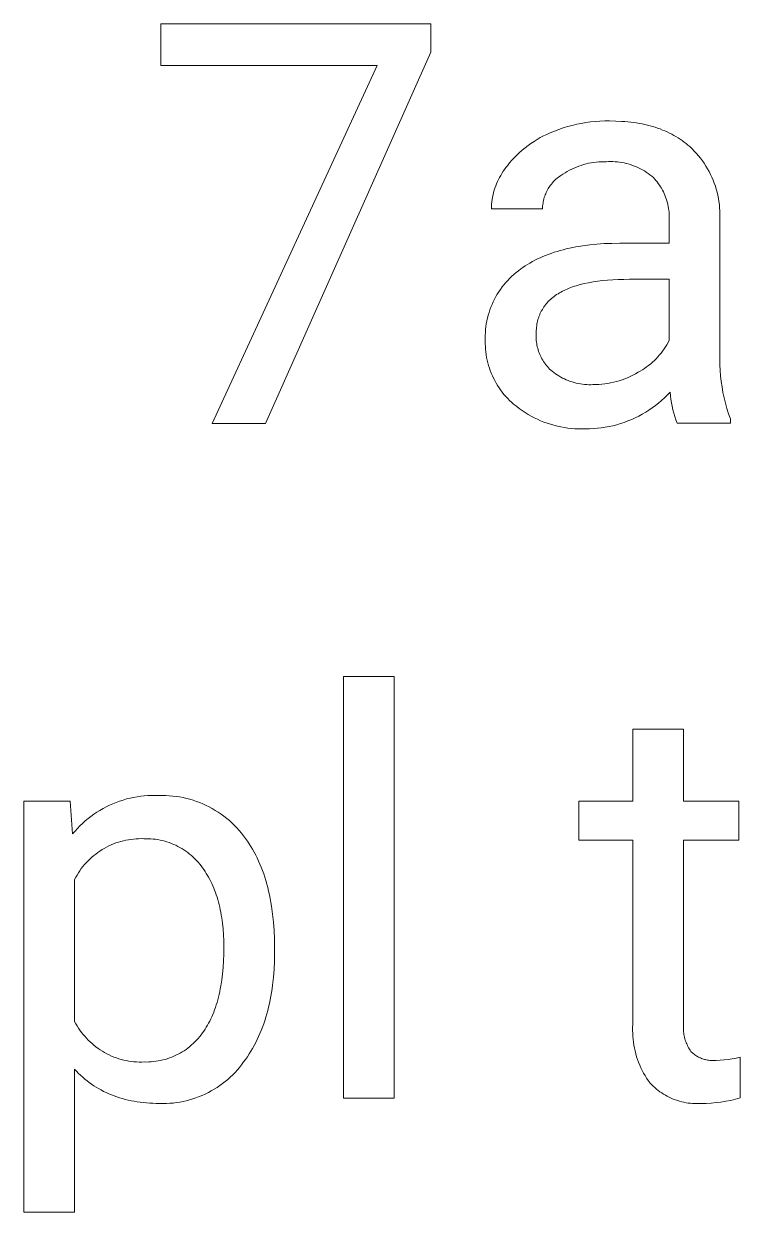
# Model space of a CAD drawing. Header units: millimetres. Extents: x -1519 to 3497, y -297 to 3208.
# Drawn here: x 2237.5 to 2322.7, y 5.9 to 147.1 of the extents above; entities that cross this region are included whole.
import ezdxf

# ---------------------------------------------------------------- set-up
doc = ezdxf.new("R2010")
doc.units = ezdxf.units.MM
doc.header["$MEASUREMENT"] = 0
doc.layers.add('Domyślny', color=7, linetype='Continuous', true_color=0x000000)

msp = doc.modelspace()

# ---------------------------------------------------------------- linework, layer by layer
at = {"layer": 'Domyślny', "color": 18, "lineweight": 15, "true_color": 0x000000}
for p, q in [((2253.84, 142.16), (2253.84, 147.12)), ((2253.84, 147.12), (2285.94, 147.12)), ((2285.94, 147.12), (2285.94, 143.73)), ((2285.94, 143.73), (2266.27, 99.61)), ((2279.55, 142.16), (2253.84, 142.16)), ((2259.94, 99.61), (2279.55, 142.16)), ((2300.1, 134.14), (2300.61, 134.35)), ((2300.61, 134.35), (2301.13, 134.55)), ((2301.13, 134.55), (2301.66, 134.73)), ((2301.66, 134.73), (2302.19, 134.89)), ((2302.19, 134.89), (2302.73, 135.04)), ((2302.73, 135.04), (2303.27, 135.17)), ((2303.27, 135.17), (2303.82, 135.28)), ((2303.82, 135.28), (2304.37, 135.37)), ((2304.37, 135.37), (2304.92, 135.45)), ((2304.92, 135.45), (2305.48, 135.51)), ((2305.48, 135.51), (2306.03, 135.55)), ((2306.03, 135.55), (2306.59, 135.57)), ((2306.59, 135.57), (2307.15, 135.57)), ((2307.15, 135.57), (2307.9, 135.56)), ((2307.9, 135.56), (2308.63, 135.52)), ((2308.63, 135.52), (2308.99, 135.5)), ((2308.99, 135.5), (2309.35, 135.46)), ((2309.35, 135.46), (2309.7, 135.43)), ((2309.7, 135.43), (2310.04, 135.38)), ((2310.04, 135.38), (2310.38, 135.33)), ((2310.38, 135.33), (2310.71, 135.27)), ((2310.71, 135.27), (2311.04, 135.21)), ((2311.04, 135.21), (2311.36, 135.14)), ((2311.36, 135.14), (2311.68, 135.07)), ((2311.68, 135.07), (2311.99, 134.99)), ((2311.99, 134.99), (2312.29, 134.9)), ((2312.29, 134.9), (2312.6, 134.81)), ((2312.6, 134.81), (2312.89, 134.71)), ((2312.89, 134.71), (2313.18, 134.61)), ((2313.18, 134.61), (2313.47, 134.49)), ((2313.47, 134.49), (2313.75, 134.38)), ((2313.75, 134.38), (2314.02, 134.26)), ((2314.02, 134.26), (2314.29, 134.13)), ((2297.48, 132.65), (2297.83, 132.9)), ((2297.83, 132.9), (2298.19, 133.14)), ((2298.19, 133.14), (2298.56, 133.36)), ((2298.56, 133.36), (2298.93, 133.58)), ((2298.93, 133.58), (2299.32, 133.78)), ((2299.32, 133.78), (2299.7, 133.96)), ((2299.7, 133.96), (2300.1, 134.14)), ((2314.29, 134.13), (2314.56, 133.99)), ((2314.56, 133.99), (2314.82, 133.85)), ((2314.82, 133.85), (2315.07, 133.71)), ((2315.07, 133.71), (2315.32, 133.55)), ((2315.32, 133.55), (2315.56, 133.4)), ((2315.56, 133.4), (2315.8, 133.23)), ((2315.8, 133.23), (2316.04, 133.06)), ((2316.04, 133.06), (2316.26, 132.89)), ((2316.26, 132.89), (2316.49, 132.7)), ((2295.86, 131.22), (2296.17, 131.53)), ((2296.17, 131.53), (2296.48, 131.83)), ((2296.48, 131.83), (2296.8, 132.11)), ((2296.8, 132.11), (2297.14, 132.39)), ((2297.14, 132.39), (2297.48, 132.65)), ((2316.49, 132.7), (2316.7, 132.52)), ((2316.7, 132.52), (2316.98, 132.26)), ((2316.98, 132.26), (2317.24, 131.99)), ((2317.24, 131.99), (2317.5, 131.71)), ((2317.5, 131.71), (2317.75, 131.43)), ((2317.75, 131.43), (2317.98, 131.14)), ((2294.68, 129.8), (2294.85, 130.03)), ((2294.85, 130.03), (2295.02, 130.24)), ((2295.02, 130.24), (2295.29, 130.58)), ((2295.29, 130.58), (2295.57, 130.91)), ((2295.57, 130.91), (2295.86, 131.22)), ((2302.95, 129.97), (2302.68, 129.84)), ((2303.23, 130.09), (2302.95, 129.97)), ((2303.52, 130.2), (2303.23, 130.09)), ((2303.8, 130.29), (2303.52, 130.2)), ((2304.09, 130.38), (2303.8, 130.29)), ((2304.39, 130.46), (2304.09, 130.38)), ((2304.68, 130.53), (2304.39, 130.46)), ((2304.98, 130.58), (2304.68, 130.53)), ((2305.28, 130.63), (2304.98, 130.58)), ((2305.58, 130.67), (2305.28, 130.63)), ((2305.89, 130.69), (2305.58, 130.67)), ((2306.19, 130.71), (2305.89, 130.69)), ((2306.49, 130.72), (2306.19, 130.71)), ((2306.8, 130.71), (2306.49, 130.72)), ((2307.06, 130.73), (2306.8, 130.71)), ((2307.32, 130.73), (2307.06, 130.73)), ((2307.58, 130.73), (2307.32, 130.73)), ((2307.85, 130.72), (2307.58, 130.73)), ((2308.11, 130.69), (2307.85, 130.72)), ((2308.37, 130.66), (2308.11, 130.69)), ((2308.63, 130.62), (2308.37, 130.66)), ((2308.89, 130.58), (2308.63, 130.62)), ((2309.14, 130.52), (2308.89, 130.58)), ((2309.4, 130.45), (2309.14, 130.52)), ((2309.65, 130.38), (2309.4, 130.45)), ((2309.9, 130.29), (2309.65, 130.38)), ((2310.14, 130.2), (2309.9, 130.29)), ((2310.39, 130.1), (2310.14, 130.2)), ((2310.63, 129.99), (2310.39, 130.1)), ((2310.86, 129.88), (2310.63, 129.99)), ((2317.98, 131.14), (2318.21, 130.83)), ((2318.21, 130.83), (2318.43, 130.53)), ((2318.43, 130.53), (2318.63, 130.21)), ((2318.63, 130.21), (2318.83, 129.89)), ((2293.85, 128.36), (2293.97, 128.61)), ((2293.97, 128.61), (2294.09, 128.86)), ((2294.09, 128.86), (2294.23, 129.1)), ((2294.23, 129.1), (2294.37, 129.34)), ((2294.37, 129.34), (2294.52, 129.58)), ((2294.52, 129.58), (2294.68, 129.8)), ((2300.71, 128.56), (2300.59, 128.44)), ((2300.84, 128.67), (2300.71, 128.56)), ((2300.96, 128.78), (2300.84, 128.67)), ((2301.1, 128.88), (2300.96, 128.78)), ((2301.23, 128.98), (2301.1, 128.88)), ((2301.37, 129.07), (2301.23, 128.98)), ((2301.62, 129.25), (2301.37, 129.07)), ((2301.88, 129.41), (2301.62, 129.25)), ((2302.14, 129.56), (2301.88, 129.41)), ((2302.4, 129.71), (2302.14, 129.56)), ((2302.68, 129.84), (2302.4, 129.71)), ((2311.09, 129.75), (2310.86, 129.88)), ((2311.32, 129.62), (2311.09, 129.75)), ((2311.54, 129.48), (2311.32, 129.62)), ((2311.76, 129.33), (2311.54, 129.48)), ((2311.97, 129.17), (2311.76, 129.33)), ((2312.18, 129.01), (2311.97, 129.17)), ((2312.38, 128.84), (2312.18, 129.01)), ((2312.53, 128.67), (2312.38, 128.84)), ((2312.69, 128.5), (2312.53, 128.67)), ((2318.83, 129.89), (2319.01, 129.56)), ((2319.01, 129.56), (2319.18, 129.22)), ((2319.18, 129.22), (2319.34, 128.88)), ((2319.34, 128.88), (2319.49, 128.53)), ((2293.39, 127.05), (2293.46, 127.32)), ((2293.46, 127.32), (2293.54, 127.59)), ((2293.54, 127.59), (2293.64, 127.85)), ((2293.64, 127.85), (2293.74, 128.11)), ((2293.74, 128.11), (2293.85, 128.36)), ((2299.72, 127.22), (2299.64, 127.07)), ((2299.79, 127.37), (2299.72, 127.22)), ((2299.88, 127.52), (2299.79, 127.37)), ((2299.97, 127.66), (2299.88, 127.52)), ((2300.06, 127.8), (2299.97, 127.66)), ((2300.16, 127.93), (2300.06, 127.8)), ((2300.26, 128.07), (2300.16, 127.93)), ((2300.37, 128.2), (2300.26, 128.07)), ((2300.48, 128.32), (2300.37, 128.2)), ((2300.59, 128.44), (2300.48, 128.32)), ((2312.83, 128.32), (2312.69, 128.5)), ((2312.97, 128.13), (2312.83, 128.32)), ((2313.1, 127.95), (2312.97, 128.13)), ((2313.23, 127.75), (2313.1, 127.95)), ((2313.35, 127.56), (2313.23, 127.75)), ((2313.46, 127.35), (2313.35, 127.56)), ((2313.57, 127.15), (2313.46, 127.35)), ((2313.67, 126.94), (2313.57, 127.15)), ((2319.49, 128.53), (2319.62, 128.18)), ((2319.62, 128.18), (2319.75, 127.83)), ((2319.75, 127.83), (2319.86, 127.47)), ((2319.86, 127.47), (2319.96, 127.1)), ((2293.15, 125.69), (2293.18, 125.96)), ((2293.18, 125.96), (2293.22, 126.24)), ((2293.22, 126.24), (2293.26, 126.51)), ((2293.26, 126.51), (2293.32, 126.78)), ((2293.32, 126.78), (2293.39, 127.05)), ((2299.26, 125.8), (2299.23, 125.63)), ((2299.28, 125.96), (2299.26, 125.8)), ((2299.32, 126.13), (2299.28, 125.96)), ((2299.36, 126.29), (2299.32, 126.13)), ((2299.4, 126.45), (2299.36, 126.29)), ((2299.46, 126.61), (2299.4, 126.45)), ((2299.51, 126.77), (2299.46, 126.61)), ((2299.58, 126.92), (2299.51, 126.77)), ((2299.64, 127.07), (2299.58, 126.92)), ((2313.76, 126.73), (2313.67, 126.94)), ((2313.84, 126.51), (2313.76, 126.73)), ((2313.92, 126.3), (2313.84, 126.51)), ((2313.99, 126.08), (2313.92, 126.3)), ((2314.05, 125.85), (2313.99, 126.08)), ((2314.11, 125.63), (2314.05, 125.85)), ((2319.96, 127.1), (2320.05, 126.73)), ((2320.05, 126.73), (2320.12, 126.36)), ((2320.12, 126.36), (2320.18, 125.99)), ((2320.18, 125.99), (2320.23, 125.62)), ((2293.12, 125.13), (2293.13, 125.41)), ((2299.2, 125.13), (2293.12, 125.13)), ((2293.13, 125.41), (2293.15, 125.69)), ((2299.21, 125.47), (2299.2, 125.3)), ((2299.2, 125.3), (2299.2, 125.13)), ((2299.23, 125.63), (2299.21, 125.47)), ((2314.15, 125.4), (2314.11, 125.63)), ((2314.19, 125.18), (2314.15, 125.4)), ((2314.22, 124.95), (2314.19, 125.18)), ((2314.25, 124.72), (2314.22, 124.95)), ((2314.26, 124.49), (2314.25, 124.72)), ((2314.27, 124.26), (2314.26, 124.49)), ((2320.23, 125.62), (2320.26, 125.24)), ((2320.26, 125.24), (2320.29, 124.87)), ((2320.29, 124.87), (2320.3, 124.49)), ((2320.3, 124.49), (2320.29, 124.11)), ((2314.26, 123.8), (2314.27, 124.03)), ((2314.26, 121.02), (2314.26, 123.8)), ((2314.27, 124.03), (2314.27, 124.26)), ((2320.29, 124.11), (2320.29, 107.88)), ((2300.93, 120.06), (2301.29, 120.16)), ((2301.29, 120.16), (2301.65, 120.26)), ((2301.65, 120.26), (2302.02, 120.35)), ((2302.02, 120.35), (2302.4, 120.44)), ((2302.4, 120.44), (2302.79, 120.52)), ((2302.79, 120.52), (2303.18, 120.59)), ((2303.18, 120.59), (2303.98, 120.72)), ((2303.98, 120.72), (2304.81, 120.83)), ((2304.81, 120.83), (2305.66, 120.92)), ((2305.66, 120.92), (2306.54, 120.98)), ((2306.54, 120.98), (2307.45, 121.01)), ((2307.45, 121.01), (2308.38, 121.02)), ((2308.38, 121.02), (2314.26, 121.02)), ((2297.42, 118.51), (2297.71, 118.68)), ((2297.71, 118.68), (2298, 118.85)), ((2298, 118.85), (2298.3, 119.01)), ((2298.3, 119.01), (2298.6, 119.16)), ((2298.6, 119.16), (2298.92, 119.3)), ((2298.92, 119.3), (2299.23, 119.44)), ((2299.23, 119.44), (2299.56, 119.58)), ((2299.56, 119.58), (2299.89, 119.71)), ((2299.89, 119.71), (2300.23, 119.83)), ((2300.23, 119.83), (2300.57, 119.95)), ((2300.57, 119.95), (2300.93, 120.06)), ((2295.54, 117.1), (2295.8, 117.33)), ((2295.8, 117.33), (2296.06, 117.55)), ((2296.06, 117.55), (2296.33, 117.76)), ((2296.33, 117.76), (2296.61, 117.97)), ((2296.61, 117.97), (2296.87, 118.15)), ((2296.87, 118.15), (2297.14, 118.34)), ((2297.14, 118.34), (2297.42, 118.51)), ((2294.4, 115.83), (2294.61, 116.1)), ((2294.61, 116.1), (2294.83, 116.36)), ((2294.83, 116.36), (2295.06, 116.62)), ((2295.06, 116.62), (2295.3, 116.86)), ((2295.3, 116.86), (2295.54, 117.1)), ((2302.99, 115.91), (2302.78, 115.84)), ((2303.22, 115.98), (2302.99, 115.91)), ((2303.45, 116.05), (2303.22, 115.98)), ((2303.69, 116.11), (2303.45, 116.05)), ((2304.17, 116.24), (2303.69, 116.11)), ((2304.68, 116.34), (2304.17, 116.24)), ((2305.21, 116.44), (2304.68, 116.34)), ((2305.77, 116.52), (2305.21, 116.44)), ((2306.34, 116.59), (2305.77, 116.52)), ((2306.94, 116.65), (2306.34, 116.59)), ((2307.55, 116.69), (2306.94, 116.65)), ((2308.19, 116.72), (2307.55, 116.69)), ((2308.85, 116.74), (2308.19, 116.72)), ((2309.54, 116.75), (2308.85, 116.74)), ((2314.26, 116.75), (2309.54, 116.75)), ((2314.26, 109.5), (2314.26, 116.75)), ((2293.49, 114.38), (2293.65, 114.68)), ((2293.65, 114.68), (2293.82, 114.98)), ((2293.82, 114.98), (2294.01, 115.27)), ((2294.01, 115.27), (2294.2, 115.55)), ((2294.2, 115.55), (2294.4, 115.83)), ((2300.27, 114.46), (2300.14, 114.34)), ((2300.42, 114.58), (2300.27, 114.46)), ((2300.57, 114.7), (2300.42, 114.58)), ((2300.72, 114.81), (2300.57, 114.7)), ((2300.88, 114.92), (2300.72, 114.81)), ((2301.05, 115.02), (2300.88, 114.92)), ((2301.22, 115.13), (2301.05, 115.02)), ((2301.39, 115.23), (2301.22, 115.13)), ((2301.57, 115.32), (2301.39, 115.23)), ((2301.76, 115.42), (2301.57, 115.32)), ((2301.95, 115.51), (2301.76, 115.42)), ((2302.15, 115.59), (2301.95, 115.51)), ((2302.35, 115.68), (2302.15, 115.59)), ((2302.56, 115.76), (2302.35, 115.68)), ((2302.78, 115.84), (2302.56, 115.76)), ((2292.84, 112.8), (2292.95, 113.12)), ((2292.95, 113.12), (2293.07, 113.44)), ((2293.07, 113.44), (2293.2, 113.76)), ((2293.2, 113.76), (2293.34, 114.07)), ((2293.34, 114.07), (2293.49, 114.38)), ((2299.1, 113.02), (2299.05, 112.94)), ((2299.14, 113.1), (2299.1, 113.02)), ((2299.18, 113.17), (2299.14, 113.1)), ((2299.23, 113.25), (2299.18, 113.17)), ((2299.27, 113.32), (2299.23, 113.25)), ((2299.32, 113.4), (2299.27, 113.32)), ((2299.37, 113.47), (2299.32, 113.4)), ((2299.42, 113.54), (2299.37, 113.47)), ((2299.47, 113.61), (2299.42, 113.54)), ((2299.53, 113.68), (2299.47, 113.61)), ((2299.58, 113.75), (2299.53, 113.68)), ((2299.64, 113.82), (2299.58, 113.75)), ((2299.75, 113.95), (2299.64, 113.82)), ((2299.88, 114.09), (2299.75, 113.95)), ((2300, 114.21), (2299.88, 114.09)), ((2300.14, 114.34), (2300, 114.21)), ((2292.52, 111.46), (2292.59, 111.8)), ((2292.59, 111.8), (2292.66, 112.14)), ((2292.66, 112.14), (2292.74, 112.47)), ((2292.74, 112.47), (2292.84, 112.8)), ((2298.62, 111.78), (2298.58, 111.6)), ((2298.66, 111.95), (2298.62, 111.78)), ((2298.72, 112.13), (2298.66, 111.95)), ((2298.77, 112.3), (2298.72, 112.13)), ((2298.83, 112.46), (2298.77, 112.3)), ((2298.87, 112.54), (2298.83, 112.46)), ((2298.9, 112.63), (2298.87, 112.54)), ((2298.94, 112.71), (2298.9, 112.63)), ((2298.98, 112.79), (2298.94, 112.71)), ((2299.01, 112.86), (2298.98, 112.79)), ((2299.05, 112.94), (2299.01, 112.86)), ((2292.39, 110.1), (2292.41, 110.44)), ((2292.41, 110.44), (2292.44, 110.78)), ((2292.44, 110.78), (2292.47, 111.12)), ((2292.47, 111.12), (2292.52, 111.46)), ((2298.45, 110.25), (2298.44, 110.06)), ((2298.46, 110.65), (2298.45, 110.45)), ((2298.45, 110.45), (2298.45, 110.25)), ((2298.47, 110.85), (2298.46, 110.65)), ((2298.49, 111.04), (2298.47, 110.85)), ((2298.51, 111.23), (2298.49, 111.04)), ((2298.54, 111.41), (2298.51, 111.23)), ((2298.58, 111.6), (2298.54, 111.41)), ((2292.39, 109.76), (2292.39, 110.1)), ((2292.4, 109.41), (2292.39, 109.76)), ((2292.4, 109.09), (2292.4, 109.41)), ((2292.41, 108.76), (2292.4, 109.09)), ((2298.44, 110.06), (2298.44, 109.87)), ((2298.44, 109.87), (2298.45, 109.68)), ((2298.45, 109.68), (2298.46, 109.48)), ((2298.46, 109.48), (2298.48, 109.29)), ((2298.48, 109.29), (2298.51, 109.1)), ((2298.51, 109.1), (2298.54, 108.92)), ((2298.54, 108.92), (2298.58, 108.73)), ((2313.82, 108.72), (2313.98, 108.97)), ((2313.98, 108.97), (2314.13, 109.23)), ((2314.13, 109.23), (2314.26, 109.5)), ((2292.43, 108.43), (2292.41, 108.76)), ((2292.46, 108.11), (2292.43, 108.43)), ((2292.5, 107.78), (2292.46, 108.11)), ((2292.56, 107.46), (2292.5, 107.78)), ((2292.62, 107.14), (2292.56, 107.46)), ((2298.58, 108.73), (2298.63, 108.54)), ((2298.63, 108.54), (2298.68, 108.36)), ((2298.68, 108.36), (2298.74, 108.18)), ((2298.74, 108.18), (2298.81, 108)), ((2298.81, 108), (2298.88, 107.82)), ((2298.88, 107.82), (2298.96, 107.64)), ((2298.96, 107.64), (2299.04, 107.47)), ((2299.04, 107.47), (2299.13, 107.3)), ((2312.71, 107.31), (2312.92, 107.53)), ((2312.92, 107.53), (2313.11, 107.75)), ((2313.11, 107.75), (2313.3, 107.98)), ((2313.3, 107.98), (2313.48, 108.22)), ((2313.48, 108.22), (2313.66, 108.47)), ((2313.66, 108.47), (2313.82, 108.72)), ((2320.29, 107.88), (2320.28, 107.22)), ((2292.7, 106.82), (2292.62, 107.14)), ((2292.78, 106.51), (2292.7, 106.82)), ((2292.88, 106.2), (2292.78, 106.51)), ((2292.99, 105.89), (2292.88, 106.2)), ((2299.13, 107.3), (2299.23, 107.14)), ((2299.23, 107.14), (2299.33, 106.98)), ((2299.33, 106.98), (2299.44, 106.82)), ((2299.44, 106.82), (2299.55, 106.66)), ((2299.55, 106.66), (2299.67, 106.51)), ((2299.67, 106.51), (2299.79, 106.36)), ((2299.79, 106.36), (2299.92, 106.22)), ((2299.92, 106.22), (2300.05, 106.08)), ((2300.05, 106.08), (2300.19, 105.95)), ((2300.19, 105.95), (2300.33, 105.82)), ((2310.83, 105.84), (2311.09, 105.99)), ((2311.09, 105.99), (2311.34, 106.16)), ((2311.34, 106.16), (2311.58, 106.33)), ((2311.58, 106.33), (2311.82, 106.51)), ((2311.82, 106.51), (2312.06, 106.7)), ((2312.06, 106.7), (2312.28, 106.89)), ((2312.28, 106.89), (2312.5, 107.1)), ((2312.5, 107.1), (2312.71, 107.31)), ((2320.28, 107.22), (2320.29, 106.56)), ((2320.29, 106.56), (2320.32, 105.91)), ((2293.11, 105.58), (2292.99, 105.89)), ((2293.24, 105.28), (2293.11, 105.58)), ((2293.38, 104.99), (2293.24, 105.28)), ((2293.53, 104.7), (2293.38, 104.99)), ((2293.69, 104.41), (2293.53, 104.7)), ((2300.33, 105.82), (2300.53, 105.67)), ((2300.53, 105.67), (2300.73, 105.52)), ((2300.73, 105.52), (2300.94, 105.38)), ((2300.94, 105.38), (2301.15, 105.25)), ((2301.15, 105.25), (2301.36, 105.12)), ((2301.36, 105.12), (2301.58, 105.01)), ((2301.58, 105.01), (2301.81, 104.9)), ((2301.81, 104.9), (2302.03, 104.8)), ((2302.03, 104.8), (2302.26, 104.7)), ((2302.26, 104.7), (2302.5, 104.61)), ((2302.5, 104.61), (2302.73, 104.54)), ((2307.64, 104.5), (2307.98, 104.59)), ((2307.98, 104.59), (2308.32, 104.69)), ((2308.32, 104.69), (2308.66, 104.8)), ((2308.66, 104.8), (2308.99, 104.92)), ((2308.99, 104.92), (2309.31, 105.05)), ((2309.31, 105.05), (2309.64, 105.2)), ((2309.64, 105.2), (2309.95, 105.35)), ((2309.95, 105.35), (2310.27, 105.51)), ((2310.27, 105.51), (2310.57, 105.69)), ((2310.57, 105.69), (2310.83, 105.84)), ((2320.32, 105.91), (2320.37, 105.25)), ((2320.37, 105.25), (2320.44, 104.6)), ((2320.44, 104.6), (2320.54, 103.95)), ((2293.85, 104.13), (2293.69, 104.41)), ((2294.03, 103.86), (2293.85, 104.13)), ((2294.22, 103.59), (2294.03, 103.86)), ((2294.42, 103.33), (2294.22, 103.59)), ((2294.62, 103.07), (2294.42, 103.33)), ((2302.73, 104.54), (2302.97, 104.47)), ((2302.97, 104.47), (2303.22, 104.41)), ((2303.22, 104.41), (2303.46, 104.35)), ((2303.46, 104.35), (2303.7, 104.31)), ((2303.7, 104.31), (2303.95, 104.27)), ((2303.95, 104.27), (2304.2, 104.24)), ((2304.2, 104.24), (2304.45, 104.22)), ((2304.45, 104.22), (2304.7, 104.21)), ((2304.7, 104.21), (2304.94, 104.21)), ((2304.94, 104.21), (2305.19, 104.22)), ((2305.19, 104.22), (2305.55, 104.22)), ((2305.55, 104.22), (2305.9, 104.24)), ((2305.9, 104.24), (2306.25, 104.27)), ((2306.25, 104.27), (2306.6, 104.31)), ((2306.6, 104.31), (2306.95, 104.36)), ((2306.95, 104.36), (2307.3, 104.43)), ((2307.3, 104.43), (2307.64, 104.5)), ((2314.36, 103.33), (2314.04, 102.99)), ((2314.4, 102.91), (2314.36, 103.33)), ((2320.54, 103.95), (2320.65, 103.3)), ((2320.65, 103.3), (2320.79, 102.66)), ((2294.84, 102.83), (2294.62, 103.07)), ((2295.06, 102.59), (2294.84, 102.83)), ((2295.29, 102.35), (2295.06, 102.59)), ((2295.53, 102.13), (2295.29, 102.35)), ((2295.77, 101.91), (2295.53, 102.13)), ((2296.1, 101.65), (2295.77, 101.91)), ((2312.63, 101.75), (2312.25, 101.47)), ((2313, 102.04), (2312.63, 101.75)), ((2313.36, 102.35), (2313, 102.04)), ((2313.7, 102.66), (2313.36, 102.35)), ((2314.04, 102.99), (2313.7, 102.66)), ((2314.45, 102.49), (2314.4, 102.91)), ((2314.52, 102.07), (2314.45, 102.49)), ((2314.6, 101.65), (2314.52, 102.07)), ((2320.79, 102.66), (2320.95, 102.02)), ((2320.95, 102.02), (2321.13, 101.39)), ((2296.43, 101.39), (2296.1, 101.65)), ((2296.77, 101.15), (2296.43, 101.39)), ((2297.12, 100.91), (2296.77, 101.15)), ((2297.48, 100.69), (2297.12, 100.91)), ((2297.84, 100.48), (2297.48, 100.69)), ((2298.22, 100.29), (2297.84, 100.48)), ((2310.65, 100.49), (2310.23, 100.28)), ((2311.06, 100.71), (2310.65, 100.49)), ((2311.47, 100.95), (2311.06, 100.71)), ((2311.86, 101.2), (2311.47, 100.95)), ((2312.25, 101.47), (2311.86, 101.2)), ((2314.7, 101.24), (2314.6, 101.65)), ((2314.8, 100.83), (2314.7, 101.24)), ((2314.93, 100.42), (2314.8, 100.83)), ((2315.06, 100.02), (2314.93, 100.42)), ((2321.13, 101.39), (2321.33, 100.76)), ((2321.33, 100.76), (2321.55, 100.14)), ((2266.27, 99.61), (2259.94, 99.61)), ((2298.59, 100.11), (2298.22, 100.29)), ((2298.98, 99.94), (2298.59, 100.11)), ((2299.37, 99.78), (2298.98, 99.94)), ((2299.76, 99.64), (2299.37, 99.78)), ((2300.16, 99.51), (2299.76, 99.64)), ((2300.56, 99.39), (2300.16, 99.51)), ((2300.97, 99.29), (2300.56, 99.39)), ((2301.38, 99.2), (2300.97, 99.29)), ((2301.8, 99.12), (2301.38, 99.2)), ((2302.21, 99.06), (2301.8, 99.12)), ((2302.63, 99.02), (2302.21, 99.06)), ((2303.05, 98.98), (2302.63, 99.02)), ((2303.47, 98.97), (2303.05, 98.98)), ((2303.89, 98.96), (2303.47, 98.97)), ((2304.31, 98.97), (2303.89, 98.96)), ((2304.78, 98.98), (2304.31, 98.97)), ((2305.25, 99), (2304.78, 98.98)), ((2305.72, 99.03), (2305.25, 99)), ((2306.18, 99.09), (2305.72, 99.03)), ((2306.65, 99.16), (2306.18, 99.09)), ((2307.11, 99.24), (2306.65, 99.16)), ((2307.57, 99.34), (2307.11, 99.24)), ((2308.03, 99.46), (2307.57, 99.34)), ((2308.48, 99.59), (2308.03, 99.46)), ((2308.92, 99.74), (2308.48, 99.59)), ((2309.36, 99.91), (2308.92, 99.74)), ((2309.8, 100.09), (2309.36, 99.91)), ((2310.23, 100.28), (2309.8, 100.09)), ((2315.22, 99.63), (2315.06, 100.02)), ((2321.55, 99.63), (2315.22, 99.63)), ((2321.55, 100.14), (2321.55, 99.63)), ((2275.54, 19.42), (2275.54, 69.53)), ((2275.54, 69.53), (2281.57, 69.53)), ((2281.57, 69.53), (2281.57, 19.42)), ((2309.93, 54.72), (2309.93, 63.27)), ((2309.93, 63.27), (2315.96, 63.27)), ((2315.96, 63.27), (2315.96, 54.72)), ((2250.16, 55.07), (2250.58, 55.16)), ((2250.58, 55.16), (2251, 55.24)), ((2251, 55.24), (2251.43, 55.3)), ((2251.43, 55.3), (2251.86, 55.34)), ((2251.86, 55.34), (2252.29, 55.37)), ((2252.29, 55.37), (2252.72, 55.39)), ((2252.72, 55.39), (2253.15, 55.39)), ((2253.15, 55.39), (2253.58, 55.38)), ((2253.58, 55.38), (2253.99, 55.38)), ((2253.99, 55.38), (2254.41, 55.38)), ((2254.41, 55.38), (2254.82, 55.36)), ((2254.82, 55.36), (2255.23, 55.32)), ((2255.23, 55.32), (2255.65, 55.27)), ((2255.65, 55.27), (2256.06, 55.21)), ((2256.06, 55.21), (2256.46, 55.13)), ((2256.46, 55.13), (2256.87, 55.04)), ((2237.53, 5.85), (2237.53, 54.73)), ((2237.53, 54.73), (2243.04, 54.73)), ((2243.04, 54.73), (2243.34, 50.82)), ((2246.58, 53.62), (2246.95, 53.84)), ((2246.95, 53.84), (2247.33, 54.04)), ((2247.33, 54.04), (2247.72, 54.23)), ((2247.72, 54.23), (2248.11, 54.4)), ((2248.11, 54.4), (2248.51, 54.56)), ((2248.51, 54.56), (2248.92, 54.71)), ((2248.92, 54.71), (2249.33, 54.85)), ((2249.33, 54.85), (2249.74, 54.97)), ((2249.74, 54.97), (2250.16, 55.07)), ((2256.87, 55.04), (2257.27, 54.94)), ((2257.27, 54.94), (2257.67, 54.82)), ((2257.67, 54.82), (2258.06, 54.69)), ((2258.06, 54.69), (2258.45, 54.54)), ((2258.45, 54.54), (2258.83, 54.38)), ((2258.83, 54.38), (2259.21, 54.21)), ((2259.21, 54.21), (2259.58, 54.03)), ((2259.58, 54.03), (2259.94, 53.83)), ((2259.94, 53.83), (2260.3, 53.62)), ((2303.5, 50.06), (2303.5, 54.72)), ((2303.5, 54.72), (2309.93, 54.72)), ((2315.96, 54.72), (2322.56, 54.72)), ((2322.56, 54.72), (2322.56, 50.06)), ((2244.52, 52.07), (2244.84, 52.36)), ((2244.84, 52.36), (2245.17, 52.64)), ((2245.17, 52.64), (2245.51, 52.9)), ((2245.51, 52.9), (2245.86, 53.15)), ((2245.86, 53.15), (2246.21, 53.39)), ((2246.21, 53.39), (2246.58, 53.62)), ((2260.3, 53.62), (2260.65, 53.4)), ((2260.65, 53.4), (2261, 53.17)), ((2261, 53.17), (2261.33, 52.92)), ((2261.33, 52.92), (2261.66, 52.67)), ((2261.66, 52.67), (2261.97, 52.4)), ((2261.97, 52.4), (2262.28, 52.12)), ((2243.34, 50.82), (2243.62, 51.15)), ((2243.62, 51.15), (2243.91, 51.47)), ((2243.91, 51.47), (2244.21, 51.77)), ((2244.21, 51.77), (2244.52, 52.07)), ((2262.28, 52.12), (2262.58, 51.83)), ((2262.58, 51.83), (2262.87, 51.53)), ((2262.87, 51.53), (2263.14, 51.23)), ((2263.14, 51.23), (2263.41, 50.91)), ((2263.41, 50.91), (2263.67, 50.58)), ((2247.92, 49.51), (2247.64, 49.39)), ((2248.2, 49.63), (2247.92, 49.51)), ((2248.49, 49.74), (2248.2, 49.63)), ((2248.78, 49.84), (2248.49, 49.74)), ((2249.07, 49.92), (2248.78, 49.84)), ((2249.37, 50), (2249.07, 49.92)), ((2249.66, 50.07), (2249.37, 50)), ((2249.96, 50.13), (2249.66, 50.07)), ((2250.27, 50.17), (2249.96, 50.13)), ((2250.57, 50.21), (2250.27, 50.17)), ((2250.87, 50.24), (2250.57, 50.21)), ((2251.18, 50.25), (2250.87, 50.24)), ((2251.49, 50.26), (2251.18, 50.25)), ((2251.79, 50.25), (2251.49, 50.26)), ((2252.07, 50.25), (2251.79, 50.25)), ((2252.35, 50.25), (2252.07, 50.25)), ((2252.63, 50.24), (2252.35, 50.25)), ((2252.91, 50.21), (2252.63, 50.24)), ((2253.19, 50.18), (2252.91, 50.21)), ((2253.47, 50.14), (2253.19, 50.18)), ((2253.74, 50.09), (2253.47, 50.14)), ((2254.01, 50.03), (2253.74, 50.09)), ((2254.28, 49.96), (2254.01, 50.03)), ((2254.55, 49.88), (2254.28, 49.96)), ((2254.82, 49.79), (2254.55, 49.88)), ((2255.08, 49.69), (2254.82, 49.79)), ((2255.34, 49.58), (2255.08, 49.69)), ((2255.6, 49.47), (2255.34, 49.58)), ((2255.85, 49.34), (2255.6, 49.47)), ((2263.67, 50.58), (2263.89, 50.28)), ((2263.89, 50.28), (2264.11, 49.97)), ((2264.11, 49.97), (2264.33, 49.65)), ((2264.33, 49.65), (2264.53, 49.33)), ((2309.93, 50.06), (2303.5, 50.06)), ((2309.93, 28.16), (2309.93, 50.06)), ((2322.56, 50.06), (2315.96, 50.06)), ((2315.96, 50.06), (2315.96, 28.15)), ((2245.61, 48.04), (2245.39, 47.83)), ((2245.84, 48.24), (2245.61, 48.04)), ((2246.08, 48.43), (2245.84, 48.24)), ((2246.33, 48.61), (2246.08, 48.43)), ((2246.58, 48.78), (2246.33, 48.61)), ((2246.84, 48.95), (2246.58, 48.78)), ((2247.1, 49.1), (2246.84, 48.95)), ((2247.37, 49.25), (2247.1, 49.1)), ((2247.64, 49.39), (2247.37, 49.25)), ((2256.09, 49.21), (2255.85, 49.34)), ((2256.33, 49.07), (2256.09, 49.21)), ((2256.57, 48.92), (2256.33, 49.07)), ((2256.8, 48.76), (2256.57, 48.92)), ((2257.03, 48.6), (2256.8, 48.76)), ((2257.25, 48.42), (2257.03, 48.6)), ((2257.46, 48.24), (2257.25, 48.42)), ((2257.67, 48.06), (2257.46, 48.24)), ((2257.87, 47.86), (2257.67, 48.06)), ((2264.53, 49.33), (2264.73, 49)), ((2264.73, 49), (2264.92, 48.66)), ((2264.92, 48.66), (2265.1, 48.31)), ((2265.1, 48.31), (2265.28, 47.96)), ((2244.37, 46.69), (2244.2, 46.44)), ((2244.56, 46.93), (2244.37, 46.69)), ((2244.75, 47.17), (2244.56, 46.93)), ((2244.96, 47.4), (2244.75, 47.17)), ((2245.17, 47.62), (2244.96, 47.4)), ((2245.39, 47.83), (2245.17, 47.62)), ((2258.07, 47.66), (2257.87, 47.86)), ((2258.26, 47.45), (2258.07, 47.66)), ((2258.44, 47.24), (2258.26, 47.45)), ((2258.61, 47.02), (2258.44, 47.24)), ((2258.77, 46.79), (2258.61, 47.02)), ((2258.93, 46.57), (2258.77, 46.79)), ((2265.28, 47.96), (2265.45, 47.59)), ((2265.45, 47.59), (2265.61, 47.22)), ((2265.61, 47.22), (2265.76, 46.85)), ((2265.76, 46.85), (2265.91, 46.46)), ((2243.71, 45.66), (2243.57, 45.39)), ((2243.57, 45.39), (2243.57, 28.53)), ((2243.87, 45.92), (2243.71, 45.66)), ((2244.03, 46.19), (2243.87, 45.92)), ((2244.2, 46.44), (2244.03, 46.19)), ((2259.08, 46.35), (2258.93, 46.57)), ((2259.23, 46.12), (2259.08, 46.35)), ((2259.37, 45.89), (2259.23, 46.12)), ((2259.5, 45.66), (2259.37, 45.89)), ((2259.63, 45.41), (2259.5, 45.66)), ((2259.76, 45.17), (2259.63, 45.41)), ((2265.91, 46.46), (2266.05, 46.07)), ((2266.05, 46.07), (2266.18, 45.68)), ((2266.18, 45.68), (2266.31, 45.27)), ((2266.31, 45.27), (2266.43, 44.86)), ((2259.88, 44.91), (2259.76, 45.17)), ((2260, 44.66), (2259.88, 44.91)), ((2260.11, 44.39), (2260, 44.66)), ((2260.22, 44.13), (2260.11, 44.39)), ((2260.32, 43.85), (2260.22, 44.13)), ((2260.42, 43.58), (2260.32, 43.85)), ((2266.43, 44.86), (2266.54, 44.44)), ((2266.54, 44.44), (2266.64, 44.01)), ((2266.64, 44.01), (2266.74, 43.57)), ((2260.51, 43.29), (2260.42, 43.58)), ((2260.59, 43.01), (2260.51, 43.29)), ((2260.68, 42.71), (2260.59, 43.01)), ((2260.75, 42.42), (2260.68, 42.71)), ((2260.82, 42.11), (2260.75, 42.42)), ((2266.74, 43.57), (2266.83, 43.13)), ((2266.83, 43.13), (2266.91, 42.68)), ((2266.91, 42.68), (2266.98, 42.22)), ((2260.89, 41.81), (2260.82, 42.11)), ((2260.95, 41.5), (2260.89, 41.81)), ((2261.01, 41.18), (2260.95, 41.5)), ((2261.06, 40.86), (2261.01, 41.18)), ((2266.98, 42.22), (2267.11, 41.28)), ((2267.11, 41.28), (2267.21, 40.32)), ((2261.15, 40.2), (2261.06, 40.86)), ((2261.22, 39.52), (2261.15, 40.2)), ((2267.21, 40.32), (2267.29, 39.32)), ((2261.27, 38.82), (2261.22, 39.52)), ((2261.3, 38.11), (2261.27, 38.82)), ((2267.29, 39.32), (2267.33, 38.29)), ((2267.33, 38.29), (2267.34, 37.24)), ((2261.31, 37.37), (2261.3, 38.11)), ((2261.3, 36.53), (2261.31, 37.37)), ((2267.34, 37.24), (2267.34, 36.69)), ((2261.22, 34.94), (2261.27, 35.73)), ((2261.27, 35.73), (2261.3, 36.53)), ((2267.33, 35.69), (2267.29, 34.72)), ((2267.34, 36.69), (2267.33, 35.69)), ((2261.06, 33.46), (2261.15, 34.19)), ((2261.15, 34.19), (2261.22, 34.94)), ((2267.29, 34.72), (2267.21, 33.78)), ((2260.89, 32.41), (2260.95, 32.75)), ((2260.95, 32.75), (2261.06, 33.46)), ((2267.11, 32.86), (2267.05, 32.41)), ((2267.21, 33.78), (2267.11, 32.86)), ((2260.51, 30.8), (2260.59, 31.11)), ((2260.59, 31.11), (2260.68, 31.42)), ((2260.68, 31.42), (2260.75, 31.74)), ((2260.75, 31.74), (2260.82, 32.07)), ((2260.82, 32.07), (2260.89, 32.41)), ((2266.83, 31.09), (2266.74, 30.66)), ((2266.91, 31.52), (2266.83, 31.09)), ((2266.98, 31.96), (2266.91, 31.52)), ((2267.05, 32.41), (2266.98, 31.96)), ((2260.11, 29.63), (2260.22, 29.91)), ((2260.22, 29.91), (2260.32, 30.2)), ((2260.32, 30.2), (2260.42, 30.49)), ((2260.42, 30.49), (2260.51, 30.8)), ((2266.54, 29.83), (2266.43, 29.42)), ((2266.64, 30.24), (2266.54, 29.83)), ((2266.74, 30.66), (2266.64, 30.24)), ((2243.57, 28.53), (2243.72, 28.26)), ((2243.72, 28.26), (2243.87, 28)), ((2259.37, 28.07), (2259.5, 28.31)), ((2259.5, 28.31), (2259.63, 28.56)), ((2259.63, 28.56), (2259.76, 28.82)), ((2259.76, 28.82), (2259.88, 29.08)), ((2259.88, 29.08), (2260, 29.35)), ((2260, 29.35), (2260.11, 29.63)), ((2266.18, 28.62), (2266.05, 28.23)), ((2266.31, 29.02), (2266.18, 28.62)), ((2266.43, 29.42), (2266.31, 29.02)), ((2243.87, 28), (2244.03, 27.74)), ((2244.03, 27.74), (2244.21, 27.48)), ((2244.21, 27.48), (2244.39, 27.23)), ((2244.39, 27.23), (2244.57, 26.99)), ((2244.57, 26.99), (2244.77, 26.76)), ((2258.44, 26.72), (2258.61, 26.94)), ((2258.61, 26.94), (2258.77, 27.16)), ((2258.77, 27.16), (2258.93, 27.38)), ((2258.93, 27.38), (2259.08, 27.6)), ((2259.08, 27.6), (2259.23, 27.83)), ((2259.23, 27.83), (2259.37, 28.07)), ((2265.61, 27.1), (2265.45, 26.73)), ((2265.76, 27.47), (2265.61, 27.1)), ((2265.91, 27.85), (2265.76, 27.47)), ((2266.05, 28.23), (2265.91, 27.85)), ((2309.91, 27.81), (2309.93, 28.16)), ((2309.91, 27.46), (2309.91, 27.81)), ((2309.92, 27.11), (2309.91, 27.46)), ((2309.93, 26.76), (2309.92, 27.11)), ((2315.96, 28.15), (2315.95, 27.98)), ((2315.95, 27.98), (2315.95, 27.81)), ((2315.95, 27.81), (2315.95, 27.64)), ((2315.95, 27.64), (2315.96, 27.47)), ((2315.96, 27.47), (2315.97, 27.31)), ((2315.97, 27.31), (2315.99, 27.14)), ((2315.99, 27.14), (2316.01, 26.97)), ((2316.01, 26.97), (2316.05, 26.81)), ((2244.77, 26.76), (2244.98, 26.53)), ((2244.98, 26.53), (2245.19, 26.31)), ((2245.19, 26.31), (2245.41, 26.09)), ((2245.41, 26.09), (2245.64, 25.89)), ((2245.64, 25.89), (2245.87, 25.69)), ((2245.87, 25.69), (2246.11, 25.5)), ((2246.11, 25.5), (2246.36, 25.32)), ((2257.04, 25.37), (2257.26, 25.55)), ((2257.26, 25.55), (2257.47, 25.73)), ((2257.47, 25.73), (2257.68, 25.91)), ((2257.68, 25.91), (2257.88, 26.1)), ((2257.88, 26.1), (2258.07, 26.3)), ((2258.07, 26.3), (2258.26, 26.51)), ((2258.26, 26.51), (2258.44, 26.72)), ((2264.92, 25.67), (2264.73, 25.33)), ((2265.1, 26.01), (2264.92, 25.67)), ((2265.28, 26.37), (2265.1, 26.01)), ((2265.45, 26.73), (2265.28, 26.37)), ((2309.96, 26.4), (2309.93, 26.76)), ((2310.01, 26.05), (2309.96, 26.4)), ((2310.06, 25.71), (2310.01, 26.05)), ((2310.13, 25.36), (2310.06, 25.71)), ((2316.05, 26.81), (2316.08, 26.65)), ((2316.08, 26.65), (2316.12, 26.48)), ((2316.12, 26.48), (2316.17, 26.32)), ((2316.17, 26.32), (2316.23, 26.16)), ((2316.23, 26.16), (2316.29, 26)), ((2316.29, 26), (2316.35, 25.85)), ((2316.35, 25.85), (2316.42, 25.7)), ((2316.42, 25.7), (2316.49, 25.55)), ((2316.49, 25.55), (2316.57, 25.4)), ((2246.36, 25.32), (2246.62, 25.15)), ((2246.62, 25.15), (2246.88, 24.98)), ((2246.88, 24.98), (2247.14, 24.83)), ((2247.14, 24.83), (2247.41, 24.68)), ((2247.41, 24.68), (2247.69, 24.55)), ((2247.69, 24.55), (2247.97, 24.42)), ((2247.97, 24.42), (2248.25, 24.3)), ((2248.25, 24.3), (2248.54, 24.2)), ((2248.54, 24.2), (2248.83, 24.1)), ((2248.83, 24.1), (2249.12, 24.02)), ((2254.06, 23.95), (2254.33, 24.02)), ((2254.33, 24.02), (2254.59, 24.1)), ((2254.59, 24.1), (2254.86, 24.19)), ((2254.86, 24.19), (2255.12, 24.28)), ((2255.12, 24.28), (2255.37, 24.39)), ((2255.37, 24.39), (2255.62, 24.51)), ((2255.62, 24.51), (2255.87, 24.63)), ((2255.87, 24.63), (2256.12, 24.76)), ((2256.12, 24.76), (2256.36, 24.9)), ((2256.36, 24.9), (2256.59, 25.05)), ((2256.59, 25.05), (2256.82, 25.21)), ((2256.82, 25.21), (2257.04, 25.37)), ((2263.89, 24.02), (2263.67, 23.71)), ((2264.11, 24.34), (2263.89, 24.02)), ((2264.33, 24.66), (2264.11, 24.34)), ((2264.53, 24.99), (2264.33, 24.66)), ((2264.73, 25.33), (2264.53, 24.99)), ((2310.2, 25.02), (2310.13, 25.36)), ((2310.29, 24.68), (2310.2, 25.02)), ((2310.39, 24.34), (2310.29, 24.68)), ((2310.5, 24), (2310.39, 24.34)), ((2316.57, 25.4), (2316.66, 25.25)), ((2316.66, 25.25), (2316.75, 25.11)), ((2316.75, 25.11), (2316.84, 24.97)), ((2316.84, 24.97), (2316.93, 24.88)), ((2316.93, 24.88), (2317.03, 24.8)), ((2317.03, 24.8), (2317.12, 24.72)), ((2317.12, 24.72), (2317.22, 24.64)), ((2317.22, 24.64), (2317.32, 24.56)), ((2317.32, 24.56), (2317.43, 24.49)), ((2317.43, 24.49), (2317.54, 24.42)), ((2317.54, 24.42), (2317.64, 24.36)), ((2317.64, 24.36), (2317.75, 24.3)), ((2317.75, 24.3), (2317.87, 24.24)), ((2317.87, 24.24), (2317.98, 24.19)), ((2317.98, 24.19), (2318.1, 24.14)), ((2318.1, 24.14), (2318.22, 24.1)), ((2318.22, 24.1), (2318.34, 24.06)), ((2318.34, 24.06), (2318.46, 24.02)), ((2318.46, 24.02), (2318.58, 23.99)), ((2320.8, 23.96), (2321.28, 24.02)), ((2321.28, 24.02), (2321.76, 24.09)), ((2321.76, 24.09), (2322.24, 24.18)), ((2322.24, 24.18), (2322.71, 24.29)), ((2322.71, 24.29), (2322.71, 19.43)), ((2243.81, 22.61), (2243.57, 22.85)), ((2243.57, 22.85), (2243.57, 5.85)), ((2244.04, 22.36), (2243.81, 22.61)), ((2249.12, 24.02), (2249.42, 23.94)), ((2249.42, 23.94), (2249.72, 23.87)), ((2249.72, 23.87), (2250.02, 23.82)), ((2250.02, 23.82), (2250.33, 23.77)), ((2250.33, 23.77), (2250.63, 23.74)), ((2250.63, 23.74), (2250.94, 23.71)), ((2250.94, 23.71), (2251.24, 23.7)), ((2251.24, 23.7), (2251.55, 23.7)), ((2251.55, 23.7), (2251.86, 23.71)), ((2251.86, 23.71), (2252.14, 23.7)), ((2252.14, 23.7), (2252.41, 23.71)), ((2252.41, 23.71), (2252.69, 23.73)), ((2252.69, 23.73), (2252.97, 23.75)), ((2252.97, 23.75), (2253.24, 23.79)), ((2253.24, 23.79), (2253.52, 23.83)), ((2253.52, 23.83), (2253.79, 23.88)), ((2253.79, 23.88), (2254.06, 23.95)), ((2262.92, 22.77), (2262.65, 22.47)), ((2263.18, 23.07), (2262.92, 22.77)), ((2263.43, 23.39), (2263.18, 23.07)), ((2263.67, 23.71), (2263.43, 23.39)), ((2310.63, 23.67), (2310.5, 24)), ((2310.76, 23.35), (2310.63, 23.67)), ((2310.9, 23.03), (2310.76, 23.35)), ((2311.06, 22.71), (2310.9, 23.03)), ((2311.22, 22.4), (2311.06, 22.71)), ((2318.58, 23.99), (2318.7, 23.96)), ((2318.7, 23.96), (2318.83, 23.94)), ((2318.83, 23.94), (2318.95, 23.92)), ((2318.95, 23.92), (2319.08, 23.9)), ((2319.08, 23.9), (2319.2, 23.89)), ((2319.2, 23.89), (2319.33, 23.89)), ((2319.33, 23.89), (2319.46, 23.88)), ((2319.46, 23.88), (2319.58, 23.89)), ((2319.58, 23.89), (2319.71, 23.89)), ((2319.71, 23.89), (2319.83, 23.9)), ((2319.83, 23.9), (2320.32, 23.93)), ((2320.32, 23.93), (2320.8, 23.96)), ((2244.29, 22.13), (2244.04, 22.36)), ((2244.54, 21.9), (2244.29, 22.13)), ((2244.79, 21.68), (2244.54, 21.9)), ((2245.05, 21.47), (2244.79, 21.68)), ((2245.32, 21.27), (2245.05, 21.47)), ((2245.59, 21.08), (2245.32, 21.27)), ((2261.48, 21.39), (2261.16, 21.14)), ((2261.79, 21.64), (2261.48, 21.39)), ((2262.08, 21.91), (2261.79, 21.64)), ((2262.37, 22.19), (2262.08, 21.91)), ((2262.65, 22.47), (2262.37, 22.19)), ((2311.4, 22.09), (2311.22, 22.4)), ((2311.58, 21.79), (2311.4, 22.09)), ((2311.78, 21.5), (2311.58, 21.79)), ((2311.98, 21.21), (2311.78, 21.5)), ((2312.16, 21.02), (2311.98, 21.21)), ((2245.86, 20.89), (2245.59, 21.08)), ((2246.14, 20.71), (2245.86, 20.89)), ((2246.43, 20.54), (2246.14, 20.71)), ((2246.72, 20.38), (2246.43, 20.54)), ((2247.02, 20.22), (2246.72, 20.38)), ((2247.32, 20.07), (2247.02, 20.22)), ((2247.63, 19.93), (2247.32, 20.07)), ((2247.94, 19.8), (2247.63, 19.93)), ((2248.26, 19.68), (2247.94, 19.8)), ((2259.11, 19.9), (2258.75, 19.74)), ((2259.47, 20.08), (2259.11, 19.9)), ((2259.82, 20.27), (2259.47, 20.08)), ((2260.17, 20.47), (2259.82, 20.27)), ((2260.51, 20.68), (2260.17, 20.47)), ((2260.84, 20.91), (2260.51, 20.68)), ((2261.16, 21.14), (2260.84, 20.91)), ((2312.35, 20.84), (2312.16, 21.02)), ((2312.54, 20.66), (2312.35, 20.84)), ((2312.74, 20.49), (2312.54, 20.66)), ((2312.94, 20.33), (2312.74, 20.49)), ((2313.15, 20.17), (2312.94, 20.33)), ((2313.37, 20.03), (2313.15, 20.17)), ((2313.59, 19.88), (2313.37, 20.03)), ((2313.81, 19.75), (2313.59, 19.88)), ((2248.59, 19.56), (2248.26, 19.68)), ((2248.91, 19.46), (2248.59, 19.56)), ((2249.25, 19.36), (2248.91, 19.46)), ((2249.59, 19.26), (2249.25, 19.36)), ((2249.93, 19.18), (2249.59, 19.26)), ((2250.29, 19.1), (2249.93, 19.18)), ((2250.64, 19.04), (2250.29, 19.1)), ((2251, 18.98), (2250.64, 19.04)), ((2251.37, 18.92), (2251, 18.98)), ((2251.74, 18.88), (2251.37, 18.92)), ((2252.12, 18.84), (2251.74, 18.88)), ((2252.5, 18.82), (2252.12, 18.84)), ((2252.89, 18.8), (2252.5, 18.82)), ((2253.28, 18.78), (2252.89, 18.8)), ((2253.68, 18.78), (2253.28, 18.78)), ((2254.08, 18.77), (2253.68, 18.78)), ((2254.48, 18.78), (2254.08, 18.77)), ((2254.88, 18.8), (2254.48, 18.78)), ((2255.28, 18.83), (2254.88, 18.8)), ((2255.67, 18.88), (2255.28, 18.83)), ((2256.07, 18.94), (2255.67, 18.88)), ((2256.46, 19.02), (2256.07, 18.94)), ((2256.85, 19.1), (2256.46, 19.02)), ((2257.24, 19.21), (2256.85, 19.1)), ((2257.62, 19.32), (2257.24, 19.21)), ((2258, 19.45), (2257.62, 19.32)), ((2258.38, 19.59), (2258, 19.45)), ((2258.75, 19.74), (2258.38, 19.59)), ((2281.57, 19.42), (2275.54, 19.42)), ((2314.04, 19.63), (2313.81, 19.75)), ((2314.27, 19.51), (2314.04, 19.63)), ((2314.51, 19.4), (2314.27, 19.51)), ((2314.75, 19.3), (2314.51, 19.4)), ((2315, 19.2), (2314.75, 19.3)), ((2315.24, 19.12), (2315, 19.2)), ((2315.49, 19.04), (2315.24, 19.12)), ((2315.75, 18.98), (2315.49, 19.04)), ((2316, 18.92), (2315.75, 18.98)), ((2316.26, 18.87), (2316, 18.92)), ((2316.52, 18.83), (2316.26, 18.87)), ((2316.78, 18.8), (2316.52, 18.83)), ((2317.04, 18.78), (2316.78, 18.8)), ((2317.3, 18.76), (2317.04, 18.78)), ((2317.56, 18.76), (2317.3, 18.76)), ((2317.82, 18.76), (2317.56, 18.76)), ((2318.08, 18.78), (2317.82, 18.76)), ((2318.67, 18.79), (2318.08, 18.78)), ((2319.25, 18.83), (2318.67, 18.79)), ((2319.83, 18.88), (2319.25, 18.83)), ((2320.42, 18.95), (2319.83, 18.88)), ((2320.99, 19.04), (2320.42, 18.95)), ((2321.57, 19.15), (2320.99, 19.04)), ((2322.14, 19.28), (2321.57, 19.15)), ((2322.71, 19.43), (2322.14, 19.28)), ((2243.57, 5.85), (2237.53, 5.85))]:
    msp.add_line(p, q, dxfattribs=at)

doc.saveas('drawing.dxf')
